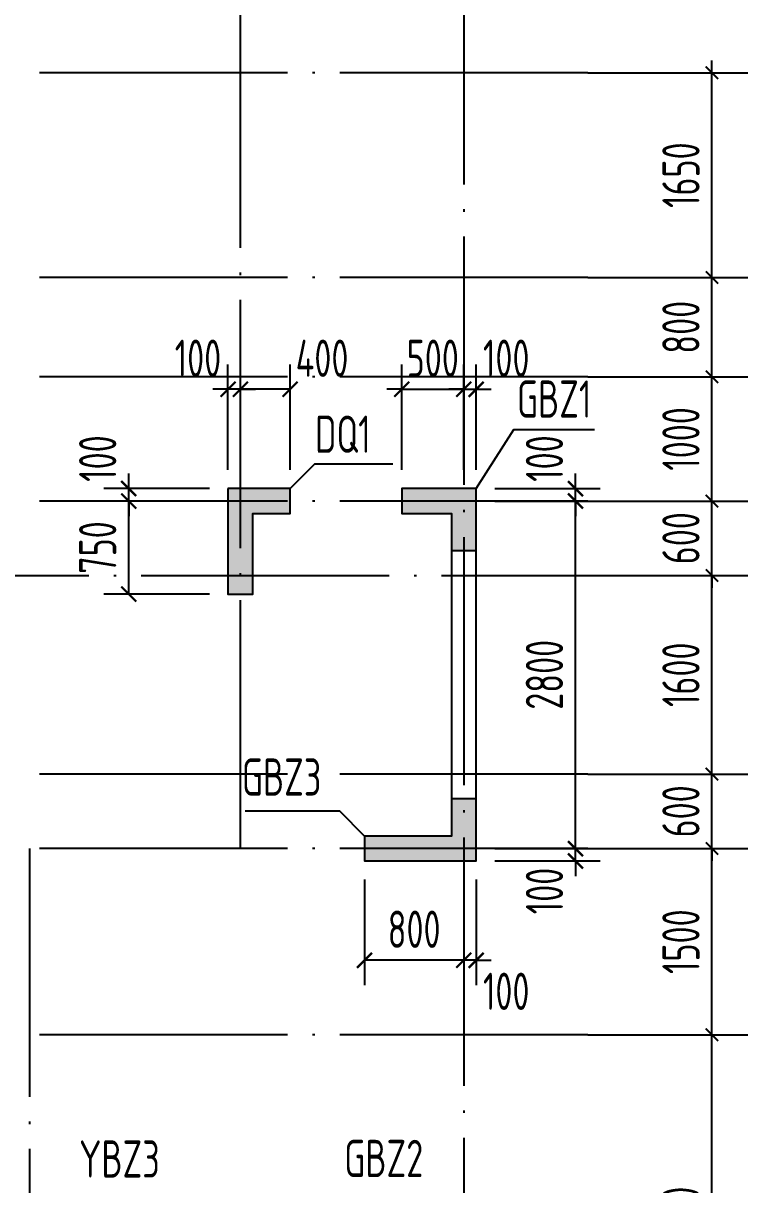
# Model space of a CAD drawing. Extents: x -668857 to 143095, y -247466 to 228182.
# Drawn here: x -280491 to -274717, y 66824 to 76181 of the extents above; entities that cross this region are included whole.
import ezdxf
from ezdxf.enums import TextEntityAlignment as Align

# ---------------------------------------------------------------- set-up
doc = ezdxf.new("R2010")
doc.units = 0
doc.header["$LTSCALE"] = 1000
doc.linetypes.add('DOTE', pattern=[2.42, 2, -0.2, 0.02, -0.2])
doc.layers.get('0').update_dxf_attribs({"linetype": 'CONTINUOUS'})
doc.layers.get('DEFPOINTS').update_dxf_attribs({"linetype": 'CONTINUOUS'})
for name, color, linetype in [('A-AXIS', 1, 'CONTINUOUS'), ('A-DOTE', 10, 'DOTE'), ('S-Q墙实线', 6, 'CONTINUOUS'), ('S-Q墙标注', 3, 'CONTINUOUS'), ('S-X详图填充', 252, 'CONTINUOUS'), ('S-X详图实线', 4, 'CONTINUOUS'), ('S-Y一般标注', 3, 'CONTINUOUS'), ('S-Z柱编号', 6, 'CONTINUOUS')]:
    doc.layers.add(name, color=color, linetype=linetype)
doc.styles.add('TSSD_DIMENSION', font='Tssdeng.shx', dxfattribs={"width": 0.7, "bigfont": 'tssdchn.shx'})
doc.styles.add('TSSD_REIN', font='tssdeng.shx', dxfattribs={"width": 0.7, "height": 300, "bigfont": 'tssdchn.shx'})
doc.styles.add('结构文字', font='zstxt.shx', dxfattribs={"width": 0.7, "bigfont": 'zshz.shx'})
doc.dimstyles.new('STRUCK', dxfattribs={"dimtxt": 400, "dimasz": 121, "dimexe": 200, "dimexo": 150, "dimgap": 115, "dimtad": 1, "dimdec": 0, "dimdsep": 46, "dimtxsty": '结构文字', "dimblk": 'ARCHTICK', "dimcen": 400, "dimclrd": 3, "dimclre": 3, "dimclrt": 7, "dimadec": 0, "dimazin": 0, "dimtfac": 1, "dimtdec": 0, "dimtix": 1, "dimtmove": 2, "dimatfit": 3, "dimldrblk": '_DIMX', "dimfxl": 0, "dimtolj": 1, "dimtzin": 0, "dimarcsym": 0})
doc.dimstyles.new('TSSD_100_100', dxfattribs={"dimtxt": 300, "dimasz": 100, "dimexe": 100, "dimexo": 250, "dimgap": 100, "dimtad": 1, "dimdec": 0, "dimzin": 0, "dimdsep": 46, "dimtxsty": 'TSSD_DIMENSION', "dimblk": 'ARCHTICK', "dimcen": 0, "dimdle": 100, "dimclrt": 7, "dimadec": 0, "dimazin": 0, "dimtfac": 1, "dimtdec": 0, "dimtix": 1, "dimtmove": 2, "dimatfit": 3, "dimldrblk": 'ARCHTICK', "dimfxl": 0, "dimtolj": 1, "dimtzin": 0, "dimarcsym": 0})

# ---------------------------------------------------------------- blocks, each defined once
blk = doc.blocks.new('_ArchTick')
at = {"color": 0, "linetype": 'ByBlock', "const_width": 0.15}
blk.add_lwpolyline([(-0.5, -0.5), (0.5, 0.5)], dxfattribs=at)
blk = doc.blocks.new('*D148')
at = {"layer": 'DEFPOINTS', "color": 0}
for p in [(55600, 10900), (56600, 10900), (55600, 9400)]:
    blk.add_point(p, dxfattribs=at)
at = {"layer": 'S-Y一般标注', "color": 0, "lineweight": -2}
for p, q in [((56600, 9300), (56600, 11000)), ((55850, 10900), (56700, 10900)), ((55850, 9400), (56700, 9400))]:
    blk.add_line(p, q, dxfattribs=at)
at = {"layer": 'S-Y一般标注', "color": 0, "lineweight": -2, "xscale": 100, "yscale": 100, "zscale": 100}
for p, rotation in [((56600, 10900), 90), ((56600, 9400), 270)]:
    blk.add_blockref('_ArchTick', p, dxfattribs=dict(at, rotation=rotation))
at = {"layer": 'S-Y一般标注', "color": 7, "insert": (56350, 10150), "char_height": 300, "attachment_point": 5, "rotation": 90, "style": 'TSSD_DIMENSION'}
blk.add_mtext('\\A1;1500', dxfattribs=at)
blk = doc.blocks.new('*D149')
at = {"layer": 'DEFPOINTS', "color": 0}
for p in [(55600, 11500), (56600, 11500), (55600, 10900)]:
    blk.add_point(p, dxfattribs=at)
at = {"layer": 'S-Y一般标注', "color": 0, "lineweight": -2}
for p, q in [((56600, 11500), (56600, 11600)), ((55850, 11500), (56700, 11500)), ((56600, 10900), (56600, 11500)), ((55850, 10900), (56700, 10900)), ((56600, 10900), (56600, 10800))]:
    blk.add_line(p, q, dxfattribs=at)
at = {"layer": 'S-Y一般标注', "color": 0, "lineweight": -2, "xscale": 100, "yscale": 100, "zscale": 100}
for p, rotation in [((56600, 11500), 270), ((56600, 10900), 90)]:
    blk.add_blockref('_ArchTick', p, dxfattribs=dict(at, rotation=rotation))
at = {"layer": 'S-Y一般标注', "color": 7, "insert": (56350, 11200), "char_height": 300, "attachment_point": 5, "rotation": 90, "style": 'TSSD_DIMENSION'}
blk.add_mtext('\\A1;600', dxfattribs=at)
blk = doc.blocks.new('*D150')
at = {"layer": 'DEFPOINTS', "color": 0}
for p in [(55600, 13100.3), (56600, 13100.3), (55600, 11500)]:
    blk.add_point(p, dxfattribs=at)
at = {"layer": 'S-Y一般标注', "color": 0, "lineweight": -2}
for p, q in [((56600, 11400), (56600, 13200.3)), ((55850, 13100.3), (56700, 13100.3)), ((55850, 11500), (56700, 11500))]:
    blk.add_line(p, q, dxfattribs=at)
at = {"layer": 'S-Y一般标注', "color": 0, "lineweight": -2, "xscale": 100, "yscale": 100, "zscale": 100}
for p, rotation in [((56600, 13100.3), 90), ((56600, 11500), 270)]:
    blk.add_blockref('_ArchTick', p, dxfattribs=dict(at, rotation=rotation))
at = {"layer": 'S-Y一般标注', "color": 7, "insert": (56350, 12300.2), "char_height": 300, "attachment_point": 5, "rotation": 90, "style": 'TSSD_DIMENSION'}
blk.add_mtext('\\A1;1600', dxfattribs=at)
blk = doc.blocks.new('*D151')
at = {"layer": 'DEFPOINTS', "color": 0}
for p in [(55600, 13700), (56600, 13700), (55600, 13100.3)]:
    blk.add_point(p, dxfattribs=at)
at = {"layer": 'S-Y一般标注', "color": 0, "lineweight": -2}
for p, q in [((56600, 13700), (56600, 13800)), ((55850, 13700), (56700, 13700)), ((56600, 13100.3), (56600, 13700)), ((55850, 13100.3), (56700, 13100.3)), ((56600, 13100.3), (56600, 13000.3))]:
    blk.add_line(p, q, dxfattribs=at)
at = {"layer": 'S-Y一般标注', "color": 0, "lineweight": -2, "xscale": 100, "yscale": 100, "zscale": 100}
for p, rotation in [((56600, 13700), 270), ((56600, 13100.3), 90)]:
    blk.add_blockref('_ArchTick', p, dxfattribs=dict(at, rotation=rotation))
at = {"layer": 'S-Y一般标注', "color": 7, "insert": (56350, 13400.2), "char_height": 300, "attachment_point": 5, "rotation": 90, "style": 'TSSD_DIMENSION'}
blk.add_mtext('\\A1;600', dxfattribs=at)
blk = doc.blocks.new('*D152')
at = {"layer": 'DEFPOINTS', "color": 0}
for p in [(55600, 14700), (56600, 14700), (55600, 13700)]:
    blk.add_point(p, dxfattribs=at)
at = {"layer": 'S-Y一般标注', "color": 0, "lineweight": -2}
for p, q in [((56600, 13600), (56600, 14800)), ((55850, 14700), (56700, 14700)), ((55850, 13700), (56700, 13700))]:
    blk.add_line(p, q, dxfattribs=at)
at = {"layer": 'S-Y一般标注', "color": 0, "lineweight": -2, "xscale": 100, "yscale": 100, "zscale": 100}
for p, rotation in [((56600, 14700), 90), ((56600, 13700), 270)]:
    blk.add_blockref('_ArchTick', p, dxfattribs=dict(at, rotation=rotation))
at = {"layer": 'S-Y一般标注', "color": 7, "insert": (56350, 14200), "char_height": 300, "attachment_point": 5, "rotation": 90, "style": 'TSSD_DIMENSION'}
blk.add_mtext('\\A1;1000', dxfattribs=at)
blk = doc.blocks.new('*D153')
at = {"layer": 'DEFPOINTS', "color": 0}
for p in [(55600, 17150), (57400, 17150), (55600, 4600)]:
    blk.add_point(p, dxfattribs=at)
at = {"layer": 'S-Y一般标注', "color": 0, "lineweight": -2}
for p, q in [((57400, 4500), (57400, 17250)), ((55850, 17150), (57500, 17150)), ((55850, 4600), (57500, 4600))]:
    blk.add_line(p, q, dxfattribs=at)
at = {"layer": 'S-Y一般标注', "color": 0, "lineweight": -2, "xscale": 100, "yscale": 100, "zscale": 100}
for p, rotation in [((57400, 17150), 90), ((57400, 4600), 270)]:
    blk.add_blockref('_ArchTick', p, dxfattribs=dict(at, rotation=rotation))
at = {"layer": 'S-Y一般标注', "color": 7, "insert": (57150, 10875), "char_height": 300, "attachment_point": 5, "rotation": 90, "style": 'TSSD_DIMENSION'}
blk.add_mtext('\\A1;12550', dxfattribs=at)
blk = doc.blocks.new('*D154')
at = {"layer": 'DEFPOINTS', "color": 0}
for p in [(55600, 15500), (56600, 15500), (55600, 14700)]:
    blk.add_point(p, dxfattribs=at)
at = {"layer": 'S-Y一般标注', "color": 0, "lineweight": -2}
for p, q in [((56600, 14600), (56600, 15600)), ((55850, 15500), (56700, 15500)), ((55850, 14700), (56700, 14700))]:
    blk.add_line(p, q, dxfattribs=at)
at = {"layer": 'S-Y一般标注', "color": 0, "lineweight": -2, "xscale": 100, "yscale": 100, "zscale": 100}
for p, rotation in [((56600, 15500), 90), ((56600, 14700), 270)]:
    blk.add_blockref('_ArchTick', p, dxfattribs=dict(at, rotation=rotation))
at = {"layer": 'S-Y一般标注', "color": 7, "insert": (56350, 15100), "char_height": 300, "attachment_point": 5, "rotation": 90, "style": 'TSSD_DIMENSION'}
blk.add_mtext('\\A1;800', dxfattribs=at)
blk = doc.blocks.new('*D156')
at = {"layer": 'DEFPOINTS', "color": 0}
for p in [(55600, 9400), (56600, 9400), (55600, 6400)]:
    blk.add_point(p, dxfattribs=at)
at = {"layer": 'S-Y一般标注', "color": 0, "lineweight": -2}
for p, q in [((56600, 6300), (56600, 9500)), ((55850, 9400), (56700, 9400)), ((55850, 6400), (56700, 6400))]:
    blk.add_line(p, q, dxfattribs=at)
at = {"layer": 'S-Y一般标注', "color": 0, "lineweight": -2, "xscale": 100, "yscale": 100, "zscale": 100}
for p, rotation in [((56600, 9400), 90), ((56600, 6400), 270)]:
    blk.add_blockref('_ArchTick', p, dxfattribs=dict(at, rotation=rotation))
at = {"layer": 'S-Y一般标注', "color": 7, "insert": (56350, 7900), "char_height": 300, "attachment_point": 5, "rotation": 90, "style": 'TSSD_DIMENSION'}
blk.add_mtext('\\A1;3000', dxfattribs=at)
blk = doc.blocks.new('*D157')
at = {"layer": 'DEFPOINTS', "color": 0}
for p in [(55600, 17150), (56600, 17150), (55600, 15500)]:
    blk.add_point(p, dxfattribs=at)
at = {"layer": 'S-Y一般标注', "color": 0, "lineweight": -2}
for p, q in [((56600, 15400), (56600, 17250)), ((55850, 17150), (56700, 17150)), ((55850, 15500), (56700, 15500))]:
    blk.add_line(p, q, dxfattribs=at)
at = {"layer": 'S-Y一般标注', "color": 0, "lineweight": -2, "xscale": 100, "yscale": 100, "zscale": 100}
for p, rotation in [((56600, 17150), 90), ((56600, 15500), 270)]:
    blk.add_blockref('_ArchTick', p, dxfattribs=dict(at, rotation=rotation))
at = {"layer": 'S-Y一般标注', "color": 7, "insert": (56350, 16325), "char_height": 300, "attachment_point": 5, "rotation": 90, "style": 'TSSD_DIMENSION'}
blk.add_mtext('\\A1;1650', dxfattribs=at)
blk = doc.blocks.new('*D1849')
at = {"layer": 'DEFPOINTS', "color": 0}
for p in [(-276840.7, 69532.1), (-276040.7, 69532.1), (-276840.7, 69432.1)]:
    blk.add_point(p, dxfattribs=at)
at = {"layer": 'S-Q墙标注', "color": 3, "lineweight": -2}
for p, q in [((-276040.7, 69532.1), (-276040.7, 69653.1)), ((-276690.7, 69532.1), (-275840.7, 69532.1)), ((-276040.7, 69432.1), (-276040.7, 69532.1)), ((-276690.7, 69432.1), (-275840.7, 69432.1)), ((-276040.7, 69432.1), (-276040.7, 69311.1))]:
    blk.add_line(p, q, dxfattribs=at)
at = {"layer": 'S-Q墙标注', "color": 3, "lineweight": -2, "xscale": 121, "yscale": 121, "zscale": 121}
for p, rotation in [((-276040.7, 69532.1), 270), ((-276040.7, 69432.1), 90)]:
    blk.add_blockref('_ArchTick', p, dxfattribs=dict(at, rotation=rotation))
at = {"layer": 'S-Q墙标注', "color": 7, "insert": (-276290.7, 69190.2), "char_height": 300, "attachment_point": 5, "rotation": 90, "style": 'TSSD_REIN'}
blk.add_mtext('\\A1;100', dxfattribs=at)
blk = doc.blocks.new('_DIMX')
blk.add_line((-150, 0), (150, 0))
at = {"const_width": 50}
blk.add_lwpolyline([(-70, -70), (70, 70)], dxfattribs=at)
blk = doc.blocks.new('*D1850')
at = {"layer": 'DEFPOINTS', "color": 0}
for p in [(-276840.7, 72332.1), (-276040.7, 72332.1), (-276840.7, 69532.1)]:
    blk.add_point(p, dxfattribs=at)
at = {"layer": 'S-Q墙标注', "color": 3, "lineweight": -2}
for p, q in [((-276690.7, 72332.1), (-275840.7, 72332.1)), ((-276040.7, 69532.1), (-276040.7, 72332.1)), ((-276690.7, 69532.1), (-275840.7, 69532.1))]:
    blk.add_line(p, q, dxfattribs=at)
at = {"layer": 'S-Q墙标注', "color": 3, "lineweight": -2, "xscale": 121, "yscale": 121, "zscale": 121}
for p, rotation in [((-276040.7, 72332.1), 90), ((-276040.7, 69532.1), 270)]:
    blk.add_blockref('_ArchTick', p, dxfattribs=dict(at, rotation=rotation))
at = {"layer": 'S-Q墙标注', "color": 7, "insert": (-276290.7, 70932.1), "char_height": 300, "attachment_point": 5, "rotation": 90, "style": 'TSSD_REIN'}
blk.add_mtext('\\A1;2800', dxfattribs=at)
blk = doc.blocks.new('*D1851')
at = {"layer": 'DEFPOINTS', "color": 0}
for p in [(-276840.7, 72432.1), (-276040.7, 72432.1), (-276840.7, 72332.1)]:
    blk.add_point(p, dxfattribs=at)
at = {"layer": 'S-Q墙标注', "color": 3, "lineweight": -2}
for p, q in [((-276040.7, 72432.1), (-276040.7, 72553.1)), ((-276690.7, 72432.1), (-275840.7, 72432.1)), ((-276040.7, 72332.1), (-276040.7, 72432.1)), ((-276690.7, 72332.1), (-275840.7, 72332.1)), ((-276040.7, 72332.1), (-276040.7, 72211.1))]:
    blk.add_line(p, q, dxfattribs=at)
at = {"layer": 'S-Q墙标注', "color": 3, "lineweight": -2, "xscale": 121, "yscale": 121, "zscale": 121}
for p, rotation in [((-276040.7, 72432.1), 270), ((-276040.7, 72332.1), 90)]:
    blk.add_blockref('_ArchTick', p, dxfattribs=dict(at, rotation=rotation))
at = {"layer": 'S-Q墙标注', "color": 7, "insert": (-276290.7, 72674), "char_height": 300, "attachment_point": 5, "rotation": 90, "style": 'TSSD_REIN'}
blk.add_mtext('\\A1;100', dxfattribs=at)
blk = doc.blocks.new('*D1852')
at = {"layer": 'DEFPOINTS', "color": 0}
for p in [(-276940.7, 69432.1), (-276840.7, 69432.1), (-276940.7, 68632.1)]:
    blk.add_point(p, dxfattribs=at)
at = {"layer": 'S-Q墙标注', "color": 3, "lineweight": -2}
for p, q in [((-276940.7, 69282.1), (-276940.7, 68432.1)), ((-276840.7, 69282.1), (-276840.7, 68432.1)), ((-276940.7, 68632.1), (-277061.7, 68632.1)), ((-276840.7, 68632.1), (-276940.7, 68632.1)), ((-276840.7, 68632.1), (-276719.7, 68632.1))]:
    blk.add_line(p, q, dxfattribs=at)
at = {"layer": 'S-Q墙标注', "color": 3, "lineweight": -2, "xscale": 121, "yscale": 121, "zscale": 121}
blk.add_blockref('_ArchTick', (-276940.7, 68632.1), dxfattribs=at)
at = {"layer": 'S-Q墙标注', "color": 3, "lineweight": -2, "xscale": 121, "yscale": 121, "zscale": 121, "rotation": 180}
blk.add_blockref('_ArchTick', (-276840.7, 68632.1), dxfattribs=at)
at = {"layer": 'S-Q墙标注', "color": 7, "insert": (-276598.8, 68382.1), "char_height": 300, "attachment_point": 5, "style": 'TSSD_REIN'}
blk.add_mtext('\\A1;100', dxfattribs=at)
blk = doc.blocks.new('*D1853')
at = {"layer": 'DEFPOINTS', "color": 0}
for p in [(-277740.7, 69432.1), (-276940.7, 69432.1), (-277740.7, 68632.1)]:
    blk.add_point(p, dxfattribs=at)
at = {"layer": 'S-Q墙标注', "color": 3, "lineweight": -2}
for p, q in [((-277740.7, 69282.1), (-277740.7, 68432.1)), ((-276940.7, 69282.1), (-276940.7, 68432.1)), ((-276940.7, 68632.1), (-277740.7, 68632.1))]:
    blk.add_line(p, q, dxfattribs=at)
at = {"layer": 'S-Q墙标注', "color": 3, "lineweight": -2, "xscale": 121, "yscale": 121, "zscale": 121, "rotation": 180}
blk.add_blockref('_ArchTick', (-277740.7, 68632.1), dxfattribs=at)
at = {"layer": 'S-Q墙标注', "color": 3, "lineweight": -2, "xscale": 121, "yscale": 121, "zscale": 121}
blk.add_blockref('_ArchTick', (-276940.7, 68632.1), dxfattribs=at)
at = {"layer": 'S-Q墙标注', "color": 7, "insert": (-277340.7, 68882.1), "char_height": 300, "attachment_point": 5, "style": 'TSSD_REIN'}
blk.add_mtext('\\A1;800', dxfattribs=at)
blk = doc.blocks.new('*D1706')
at = {"layer": 'DEFPOINTS', "color": 0}
for p in [(-276940.7, 73232.1), (-277440.7, 72432.1), (-276940.7, 72432.1)]:
    blk.add_point(p, dxfattribs=at)
at = {"layer": 'S-Q墙标注', "color": 3, "lineweight": -2}
for p, q in [((-277440.7, 72582.1), (-277440.7, 73432.1)), ((-276940.7, 72582.1), (-276940.7, 73432.1)), ((-277440.7, 73232.1), (-277561.7, 73232.1)), ((-277440.7, 73232.1), (-276940.7, 73232.1)), ((-276940.7, 73232.1), (-276819.7, 73232.1))]:
    blk.add_line(p, q, dxfattribs=at)
at = {"layer": 'S-Q墙标注', "color": 3, "lineweight": -2, "xscale": 121, "yscale": 121, "zscale": 121}
blk.add_blockref('_ArchTick', (-277440.7, 73232.1), dxfattribs=at)
at = {"layer": 'S-Q墙标注', "color": 3, "lineweight": -2, "xscale": 121, "yscale": 121, "zscale": 121, "rotation": 180}
blk.add_blockref('_ArchTick', (-276940.7, 73232.1), dxfattribs=at)
at = {"layer": 'S-Q墙标注', "color": 7, "insert": (-277190.7, 73482.1), "char_height": 300, "attachment_point": 5, "style": 'TSSD_REIN'}
blk.add_mtext('\\A1;500', dxfattribs=at)
blk = doc.blocks.new('*D1707')
at = {"layer": 'DEFPOINTS', "color": 0}
for p in [(-276840.7, 73232.1), (-276940.7, 72432.1), (-276840.7, 72432.1)]:
    blk.add_point(p, dxfattribs=at)
at = {"layer": 'S-Q墙标注', "color": 3, "lineweight": -2}
for p, q in [((-276940.7, 72582.1), (-276940.7, 73432.1)), ((-276840.7, 72582.1), (-276840.7, 73432.1)), ((-276940.7, 73232.1), (-277061.7, 73232.1)), ((-276940.7, 73232.1), (-276840.7, 73232.1)), ((-276840.7, 73232.1), (-276719.7, 73232.1))]:
    blk.add_line(p, q, dxfattribs=at)
at = {"layer": 'S-Q墙标注', "color": 3, "lineweight": -2, "xscale": 121, "yscale": 121, "zscale": 121}
blk.add_blockref('_ArchTick', (-276940.7, 73232.1), dxfattribs=at)
at = {"layer": 'S-Q墙标注', "color": 3, "lineweight": -2, "xscale": 121, "yscale": 121, "zscale": 121, "rotation": 180}
blk.add_blockref('_ArchTick', (-276840.7, 73232.1), dxfattribs=at)
at = {"layer": 'S-Q墙标注', "color": 7, "insert": (-276598.8, 73482.1), "char_height": 300, "attachment_point": 5, "style": 'TSSD_REIN'}
blk.add_mtext('\\A1;100', dxfattribs=at)
blk = doc.blocks.new('*D1718')
at = {"layer": 'DEFPOINTS', "color": 0}
for p in [(-279640.7, 72332.1), (-278840.7, 72332.1), (-278840.7, 71582.1)]:
    blk.add_point(p, dxfattribs=at)
at = {"layer": 'S-Q墙标注', "color": 3, "lineweight": -2}
for p, q in [((-278990.7, 72332.1), (-279840.7, 72332.1)), ((-279640.7, 71582.1), (-279640.7, 72332.1)), ((-278990.7, 71582.1), (-279840.7, 71582.1))]:
    blk.add_line(p, q, dxfattribs=at)
at = {"layer": 'S-Q墙标注', "color": 3, "lineweight": -2, "xscale": 121, "yscale": 121, "zscale": 121}
for p, rotation in [((-279640.7, 72332.1), 90), ((-279640.7, 71582.1), 270)]:
    blk.add_blockref('_ArchTick', p, dxfattribs=dict(at, rotation=rotation))
at = {"layer": 'S-Q墙标注', "color": 7, "insert": (-279890.7, 71957.1), "char_height": 300, "attachment_point": 5, "rotation": 90, "style": 'TSSD_REIN'}
blk.add_mtext('\\A1;750', dxfattribs=at)
blk = doc.blocks.new('*D1719')
at = {"layer": 'DEFPOINTS', "color": 0}
for p in [(-279640.7, 72432.1), (-278840.7, 72432.1), (-278840.7, 72332.1)]:
    blk.add_point(p, dxfattribs=at)
at = {"layer": 'S-Q墙标注', "color": 3, "lineweight": -2}
for p, q in [((-279640.7, 72432.1), (-279640.7, 72553.1)), ((-278990.7, 72432.1), (-279840.7, 72432.1)), ((-279640.7, 72332.1), (-279640.7, 72432.1)), ((-278990.7, 72332.1), (-279840.7, 72332.1)), ((-279640.7, 72332.1), (-279640.7, 72211.1))]:
    blk.add_line(p, q, dxfattribs=at)
at = {"layer": 'S-Q墙标注', "color": 3, "lineweight": -2, "xscale": 121, "yscale": 121, "zscale": 121}
for p, rotation in [((-279640.7, 72432.1), 270), ((-279640.7, 72332.1), 90)]:
    blk.add_blockref('_ArchTick', p, dxfattribs=dict(at, rotation=rotation))
at = {"layer": 'S-Q墙标注', "color": 7, "insert": (-279890.7, 72674), "char_height": 300, "attachment_point": 5, "rotation": 90, "style": 'TSSD_REIN'}
blk.add_mtext('\\A1;100', dxfattribs=at)
blk = doc.blocks.new('*D1720')
at = {"layer": 'DEFPOINTS', "color": 0}
for p in [(-278740.7, 73232.1), (-278740.7, 72432.1), (-278340.8, 72432.1)]:
    blk.add_point(p, dxfattribs=at)
at = {"layer": 'S-Q墙标注', "color": 3, "lineweight": -2}
for p, q in [((-278740.7, 72582.1), (-278740.7, 73432.1)), ((-278340.8, 72582.1), (-278340.8, 73432.1)), ((-278340.8, 73232.1), (-278740.7, 73232.1))]:
    blk.add_line(p, q, dxfattribs=at)
at = {"layer": 'S-Q墙标注', "color": 3, "lineweight": -2, "xscale": 121, "yscale": 121, "zscale": 121, "rotation": 180}
blk.add_blockref('_ArchTick', (-278740.7, 73232.1), dxfattribs=at)
at = {"layer": 'S-Q墙标注', "color": 3, "lineweight": -2, "xscale": 121, "yscale": 121, "zscale": 121}
blk.add_blockref('_ArchTick', (-278340.8, 73232.1), dxfattribs=at)
at = {"layer": 'S-Q墙标注', "color": 7, "insert": (-278082.8, 73482.1), "char_height": 300, "attachment_point": 5, "style": 'TSSD_REIN'}
blk.add_mtext('\\A1;400', dxfattribs=at)
blk = doc.blocks.new('*D1721')
at = {"layer": 'DEFPOINTS', "color": 0}
for p in [(-278840.7, 73232.1), (-278840.7, 72432.1), (-278740.7, 72432.1)]:
    blk.add_point(p, dxfattribs=at)
at = {"layer": 'S-Q墙标注', "color": 3, "lineweight": -2}
for p, q in [((-278840.7, 72582.1), (-278840.7, 73432.1)), ((-278740.7, 72582.1), (-278740.7, 73432.1)), ((-278840.7, 73232.1), (-278961.7, 73232.1)), ((-278740.7, 73232.1), (-278840.7, 73232.1)), ((-278740.7, 73232.1), (-278619.7, 73232.1))]:
    blk.add_line(p, q, dxfattribs=at)
at = {"layer": 'S-Q墙标注', "color": 3, "lineweight": -2, "xscale": 121, "yscale": 121, "zscale": 121}
blk.add_blockref('_ArchTick', (-278840.7, 73232.1), dxfattribs=at)
at = {"layer": 'S-Q墙标注', "color": 3, "lineweight": -2, "xscale": 121, "yscale": 121, "zscale": 121, "rotation": 180}
blk.add_blockref('_ArchTick', (-278740.7, 73232.1), dxfattribs=at)
at = {"layer": 'S-Q墙标注', "color": 7, "insert": (-279082.7, 73482.1), "char_height": 300, "attachment_point": 5, "style": 'TSSD_REIN'}
blk.add_mtext('\\A1;100', dxfattribs=at)
blk = doc.blocks.new('20210726.16395156')
at = {"layer": 'A-AXIS'}
for p, q in [((55600, 17150), (58400, 17150)), ((55600, 15500), (58400, 15500)), ((55600, 14700), (58400, 14700)), ((55600, 13700), (58400, 13700)), ((55600, 13100.3), (58400, 13100.3)), ((55600, 11500), (58400, 11500)), ((55600, 10900), (58400, 10900)), ((55600, 9400), (58400, 9400))]:
    blk.add_line(p, q, dxfattribs=at)
at = {"layer": 'A-DOTE'}
for p, q in [((52800, 10900), (52800, 18249.9)), ((54600, 18249.9), (54600, 3600)), ((55600, 17150), (3600, 17150)), ((55600, 15500), (3600, 15500)), ((55600, 14700), (3600, 14700)), ((55600, 13700), (3600, 13700)), ((3600, 13100.3), (55600, 13100.3)), ((55600, 11500), (3600, 11500)), ((55600, 10900), (3600, 10900)), ((51100, 10900), (51100, 3600)), ((55600, 9400), (3600, 9400))]:
    blk.add_line(p, q, dxfattribs=at)
at = {"layer": 'S-Y一般标注'}
for base, p1, p2, picture, middle in [((57400, 17150), (55600, 4600), (55600, 17150), '*D153', (57150, 10875)), ((56600, 17150), (55600, 15500), (55600, 17150), '*D157', (56350, 16325)), ((56600, 15500), (55600, 14700), (55600, 15500), '*D154', (56350, 15100)), ((56600, 14700), (55600, 13700), (55600, 14700), '*D152', (56350, 14200)), ((56600, 13700), (55600, 13100.3), (55600, 13700), '*D151', (56350, 13400.2)), ((56600, 13100.3), (55600, 11500), (55600, 13100.3), '*D150', (56350, 12300.2)), ((56600, 11500), (55600, 10900), (55600, 11500), '*D149', (56350, 11200)), ((56600, 10900), (55600, 9400), (55600, 10900), '*D148', (56350, 10150)), ((56600, 9400), (55600, 6400), (55600, 9400), '*D156', (56350, 7900))]:
    dim = blk.add_linear_dim(base=base, p1=p1, p2=p2, angle=90, dimstyle='TSSD_100_100', dxfattribs=at)
    dim.commit()
    dim.dimension.update_dxf_attribs({"geometry": picture, "text_midpoint": middle})

msp = doc.modelspace()

# ---------------------------------------------------------------- hatches: boundary and pattern name
at = {"layer": 'S-X详图填充'}
h = msp.add_hatch(color=256, dxfattribs=at)
h.dxf.hatch_style = 1
h.paths.add_polyline_path([(-278840.74, 72432.08), (-278840.74, 71582.1), (-278640.74, 71582.1), (-278640.74, 72232.08), (-278340.83, 72232.08), (-278340.83, 72432.08)])
h = msp.add_hatch(color=256, dxfattribs=at)
h.dxf.hatch_style = 1
h.paths.add_polyline_path([(-277040.73, 71932.08), (-276840.73, 71932.08), (-276840.73, 72432.08), (-277440.73, 72432.08), (-277440.73, 72232.08), (-277040.73, 72232.08)])
h = msp.add_hatch(color=256, dxfattribs=at)
h.dxf.hatch_style = 1
h.paths.add_polyline_path([(-276840.73, 69932.08), (-277040.73, 69932.08), (-277040.73, 69632.08), (-277740.74, 69632.08), (-277740.74, 69432.08), (-276840.73, 69432.08)])

# ---------------------------------------------------------------- linework, layer by layer
at = {"layer": 'S-Q墙实线'}
for points in [[(-278840.74, 72432.08), (-278840.74, 71582.1), (-278640.74, 71582.1), (-278640.74, 72232.08), (-278340.83, 72232.08), (-278340.83, 72432.08)], [(-277040.73, 69632.08), (-277740.74, 69632.08), (-277740.74, 69432.08), (-276840.73, 69432.08), (-276840.73, 72432.08), (-277440.73, 72432.08), (-277440.73, 72232.08), (-277040.73, 72232.08)]]:
    msp.add_lwpolyline(points, close=True, dxfattribs=at)
at = {"layer": 'S-X详图实线'}
for points in [[(-278840.74, 72432.08), (-278840.74, 71582.1), (-278640.74, 71582.1), (-278640.74, 72232.08), (-278340.83, 72232.08), (-278340.83, 72432.08), (-278840.74, 72432.08)], [(-277040.73, 71932.08), (-276840.73, 71932.08), (-276840.73, 72432.08), (-277440.73, 72432.08), (-277440.73, 72232.08), (-277040.73, 72232.08), (-277040.73, 71932.08)], [(-276840.73, 69932.08), (-277040.73, 69932.08), (-277040.73, 69632.08), (-277740.74, 69632.08), (-277740.74, 69432.08), (-276840.73, 69432.08), (-276840.73, 69932.08)]]:
    msp.add_lwpolyline(points, close=True, dxfattribs=at)
at = {"layer": 'S-Z柱编号', "color": 7}
for points in [[(-276840.73, 72432.08), (-276537.94, 72909.09), (-275886.36, 72909.09)], [(-278340.83, 72432.08), (-278140.83, 72632.08), (-277513.35, 72632.08)], [(-277740.73, 69632.08), (-277940.73, 69832.08), (-278701.81, 69832.08)]]:
    msp.add_lwpolyline(points, dxfattribs=at)

# ---------------------------------------------------------------- block references
at = {"layer": 'A-DOTE'}
msp.add_blockref('20210726.16395156', (-331540.73, 58632.03), dxfattribs=at)

# ---------------------------------------------------------------- texts
at = {"layer": 'S-Z柱编号', "color": 7, "style": 'TSSD_REIN', "width": 0.7}
for s, p in [('GBZ1', (-276511.94, 72913.57)), ('DQ1', (-278138.96, 72630.36)), ('GBZ3', (-278728.69, 69868.32)), ('YBZ3', (-280040.74, 66791.36)), ('GBZ2', (-277903.57, 66795.78))]:
    msp.add_text(s, height=300, dxfattribs=at).set_placement(p, align=Align.BOTTOM_LEFT)

# ---------------------------------------------------------------- dimensions: what is measured, and where the dimension line sits
at = {"layer": 'S-Q墙标注'}
for base, p1, p2, angle, picture, middle in [((-278840.74, 73232.08), (-278740.73, 72432.08), (-278840.74, 72432.08), 180, '*D1721', (-279082.67, 73482.08)), ((-278740.73, 73232.08), (-278340.83, 72432.08), (-278740.73, 72432.08), 180, '*D1720', (-278082.75, 73482.08)), ((-279640.74, 72432.08), (-278840.74, 72332.08), (-278840.74, 72432.08), 90, '*D1719', (-279890.74, 72674)), ((-276040.73, 72432.08), (-276840.73, 72332.08), (-276840.73, 72432.08), 90, '*D1851', (-276290.73, 72674)), ((-276040.73, 69532.08), (-276840.73, 69432.08), (-276840.73, 69532.08), 90, '*D1849', (-276290.73, 69190.15)), ((-276940.73, 68632.08), (-276840.73, 69432.08), (-276940.73, 69432.08), 180, '*D1852', (-276598.81, 68382.08))]:
    dim = msp.add_linear_dim(base=base, p1=p1, p2=p2, angle=angle, dimstyle='STRUCK', override={"dimtxt": 300, "dimgap": 100, "dimtxsty": 'TSSD_REIN'}, dxfattribs=at)
    dim.commit()
    dim.dimension.update_dxf_attribs({"geometry": picture, "text_midpoint": middle, "dimtype": 160})
dim = msp.add_linear_dim(base=(-276940.73, 73232.08), p1=(-277440.73, 72432.08), p2=(-276940.73, 72432.08), dimstyle='STRUCK', override={"dimtxt": 300, "dimgap": 100, "dimtxsty": 'TSSD_REIN'}, dxfattribs=at)
dim.commit()
dim.dimension.update_dxf_attribs({"geometry": '*D1706', "text_midpoint": (-277190.73, 73482.08)})
dim = msp.add_linear_dim(base=(-276840.72, 73232.08), p1=(-276940.73, 72432.08), p2=(-276840.72, 72432.08), dimstyle='STRUCK', override={"dimtxt": 300, "dimgap": 100, "dimtxsty": 'TSSD_REIN'}, dxfattribs=at)
dim.commit()
dim.dimension.update_dxf_attribs({"geometry": '*D1707', "text_midpoint": (-276598.8, 73482.08), "dimtype": 160})
for base, p1, p2, angle, picture, middle in [((-279640.74, 72332.08), (-278840.74, 71582.1), (-278840.74, 72332.08), 90, '*D1718', (-279890.74, 71957.09)), ((-276040.73, 72332.08), (-276840.73, 69532.08), (-276840.73, 72332.08), 90, '*D1850', (-276290.73, 70932.08)), ((-277740.73, 68632.08), (-276940.73, 69432.08), (-277740.73, 69432.08), 180, '*D1853', (-277340.73, 68882.08))]:
    dim = msp.add_linear_dim(base=base, p1=p1, p2=p2, angle=angle, dimstyle='STRUCK', override={"dimtxt": 300, "dimgap": 100, "dimtxsty": 'TSSD_REIN'}, dxfattribs=at)
    dim.commit()
    dim.dimension.update_dxf_attribs({"geometry": picture, "text_midpoint": middle})

doc.saveas('drawing.dxf')
